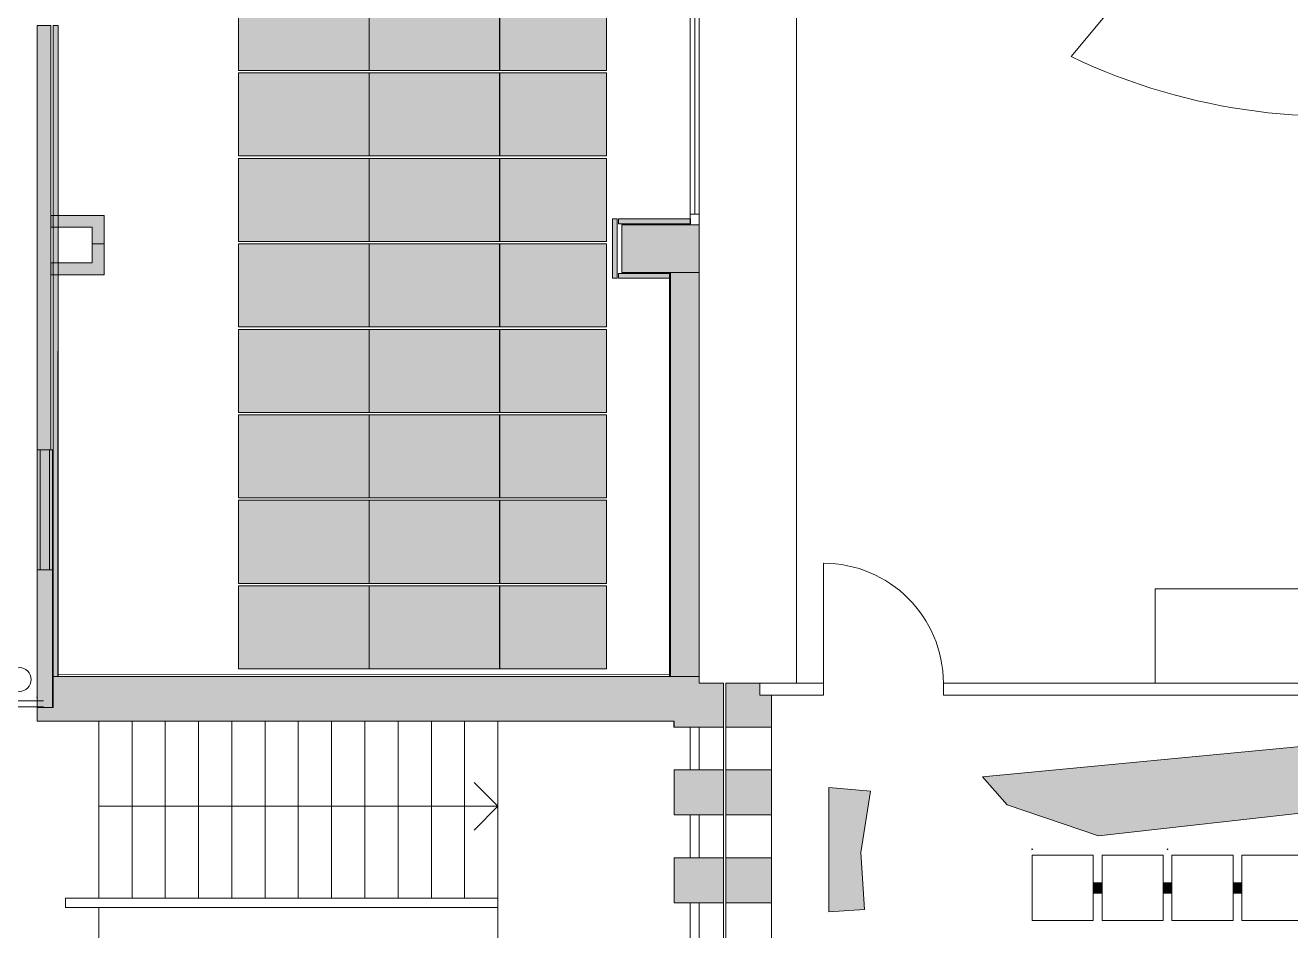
# Model space of a CAD drawing. Header units: inches. Extents: x 50200 to 250609, y 23637 to 115190.
# Drawn here: x 67220 to 77874, y 53724 to 61350 of the extents above; entities that cross this region are included whole.
import ezdxf

# ---------------------------------------------------------------- set-up
doc = ezdxf.new("R2010")
doc.units = ezdxf.units.IN
doc.header["$LTSCALE"] = 200
doc.header["$MEASUREMENT"] = 0
doc.header["$PDMODE"] = 34
doc.header["$PDSIZE"] = 5
doc.linetypes.add('Standardmuster', pattern=[0])
doc.linetypes.add('Volllinie', pattern=[0])
doc.layers.add('Grundebene', color=7, linetype='Continuous')

# ---------------------------------------------------------------- blocks, each defined once
blk = doc.blocks.new('Color_Area-271')
at = {"layer": 'Grundebene', "true_color": 0x000000, "transparency": 33554687}
blk.add_hatch(color=18, dxfattribs=at).paths.add_polyline_path([(76212, 54128), (76286, 54128), (76286, 54041), (76212, 54041)], flags=0)
at = {"layer": 'Grundebene', "color": 18, "linetype": 'Volllinie', "lineweight": 13, "true_color": 0x000000}
for p, q in [((76212, 54128), (76286, 54128)), ((76212, 54041), (76212, 54128)), ((76286, 54128), (76286, 54041)), ((76286, 54041), (76212, 54041))]:
    blk.add_line(p, q, dxfattribs=at)
blk = doc.blocks.new('Color_Area-278')
at = {"layer": 'Grundebene', "true_color": 0x000000, "transparency": 33554687}
blk.add_hatch(color=18, dxfattribs=at).paths.add_polyline_path([(76801, 54128), (76875, 54128), (76875, 54041), (76801, 54041)], flags=0)
at = {"layer": 'Grundebene', "color": 18, "linetype": 'Volllinie', "lineweight": 13, "true_color": 0x000000}
for p, q in [((76801, 54128), (76875, 54128)), ((76801, 54041), (76801, 54128)), ((76875, 54128), (76875, 54041)), ((76875, 54041), (76801, 54041))]:
    blk.add_line(p, q, dxfattribs=at)
blk = doc.blocks.new('Color_Area-27F')
at = {"layer": 'Grundebene', "true_color": 0x000000, "transparency": 33554687}
blk.add_hatch(color=18, dxfattribs=at).paths.add_polyline_path([(77390, 54128), (77464, 54128), (77464, 54041), (77390, 54041)], flags=0)
at = {"layer": 'Grundebene', "color": 18, "linetype": 'Volllinie', "lineweight": 13, "true_color": 0x000000}
for p, q in [((77390, 54128), (77464, 54128)), ((77390, 54041), (77390, 54128)), ((77464, 54128), (77464, 54041)), ((77464, 54041), (77390, 54041))]:
    blk.add_line(p, q, dxfattribs=at)
blk = doc.blocks.new('Color_Area-2AC')
at = {"layer": 'Grundebene', "true_color": 0xcbd0cc, "transparency": 33554687}
blk.add_hatch(color=254, dxfattribs=at).paths.add_polyline_path([(75279, 55019), (81461, 55614), (83103, 55614), (83103, 55479), (83332, 55479), (83340, 55332), (81245, 55089), (79320, 54866), (76255, 54524), (75488, 54785)], flags=0)
at = {"layer": 'Grundebene', "color": 18, "linetype": 'Volllinie', "lineweight": 13, "true_color": 0x000000}
for p, q in [((75279, 55019), (81461, 55614)), ((81461, 55614), (83103, 55614)), ((83103, 55614), (83103, 55479)), ((83103, 55479), (83332, 55479)), ((83332, 55479), (83340, 55332)), ((83340, 55332), (81245, 55089)), ((81245, 55089), (79320, 54866)), ((75488, 54785), (75279, 55019)), ((76255, 54524), (75488, 54785)), ((79320, 54866), (76255, 54524))]:
    blk.add_line(p, q, dxfattribs=at)
blk = doc.blocks.new('Color_Area-2BD')
at = {"layer": 'Grundebene', "true_color": 0xcbd0cc, "transparency": 33554687}
blk.add_hatch(color=254, dxfattribs=at).paths.add_polyline_path([(73985, 54930), (73985, 53884), (74286, 53904), (74254, 54383), (74337, 54899)], flags=0)
at = {"layer": 'Grundebene', "color": 18, "linetype": 'Volllinie', "lineweight": 13, "true_color": 0x000000}
for p, q in [((73985, 54930), (73985, 53884)), ((74337, 54899), (73985, 54930)), ((74254, 54383), (74337, 54899)), ((74286, 53904), (74254, 54383)), ((73985, 53884), (74286, 53904))]:
    blk.add_line(p, q, dxfattribs=at)
blk = doc.blocks.new('Color_Area-409')
at = {"layer": 'Grundebene', "true_color": 0xcbd0cc, "transparency": 33554687}
blk.add_hatch(color=254, dxfattribs=at).paths.add_polyline_path([(71214, 56629), (72114, 56629), (72114, 55929), (71214, 55929)], flags=0)
at = {"layer": 'Grundebene', "color": 18, "linetype": 'Volllinie', "lineweight": 13, "true_color": 0x000000}
for p, q in [((71214, 56629), (72114, 56629)), ((71214, 55929), (71214, 56629)), ((72114, 56629), (72114, 55929)), ((72114, 55929), (71214, 55929))]:
    blk.add_line(p, q, dxfattribs=at)
blk = doc.blocks.new('Color_Area-40E')
at = {"layer": 'Grundebene', "true_color": 0xcbd0cc, "transparency": 33554687}
blk.add_hatch(color=254, dxfattribs=at).paths.add_polyline_path([(70115, 56629), (71215, 56629), (71215, 55929), (70115, 55929)], flags=0)
at = {"layer": 'Grundebene', "color": 18, "linetype": 'Volllinie', "lineweight": 13, "true_color": 0x000000}
for p, q in [((70115, 56629), (71215, 56629)), ((70115, 55929), (70115, 56629)), ((71215, 56629), (71215, 55929)), ((71215, 55929), (70115, 55929))]:
    blk.add_line(p, q, dxfattribs=at)
blk = doc.blocks.new('Color_Area-413')
at = {"layer": 'Grundebene', "true_color": 0xcbd0cc, "transparency": 33554687}
blk.add_hatch(color=254, dxfattribs=at).paths.add_polyline_path([(69015, 55929), (70115, 55929), (70115, 56629), (69015, 56629)], flags=0)
at = {"layer": 'Grundebene', "color": 18, "linetype": 'Volllinie', "lineweight": 13, "true_color": 0x000000}
for p, q in [((70115, 56629), (69015, 56629)), ((69015, 56629), (69015, 55929)), ((70115, 55929), (70115, 56629)), ((69015, 55929), (70115, 55929))]:
    blk.add_line(p, q, dxfattribs=at)
blk = doc.blocks.new('Color_Area-418')
at = {"layer": 'Grundebene', "true_color": 0xcbd0cc, "transparency": 33554687}
blk.add_hatch(color=254, dxfattribs=at).paths.add_polyline_path([(71214, 57349), (72114, 57349), (72114, 56649), (71214, 56649)], flags=0)
at = {"layer": 'Grundebene', "color": 18, "linetype": 'Volllinie', "lineweight": 13, "true_color": 0x000000}
for p, q in [((71214, 57349), (72114, 57349)), ((71214, 56649), (71214, 57349)), ((72114, 57349), (72114, 56649)), ((72114, 56649), (71214, 56649))]:
    blk.add_line(p, q, dxfattribs=at)
blk = doc.blocks.new('Color_Area-41D')
at = {"layer": 'Grundebene', "true_color": 0xcbd0cc, "transparency": 33554687}
blk.add_hatch(color=254, dxfattribs=at).paths.add_polyline_path([(70115, 57349), (71215, 57349), (71215, 56649), (70115, 56649)], flags=0)
at = {"layer": 'Grundebene', "color": 18, "linetype": 'Volllinie', "lineweight": 13, "true_color": 0x000000}
for p, q in [((70115, 57349), (71215, 57349)), ((70115, 56649), (70115, 57349)), ((71215, 57349), (71215, 56649)), ((71215, 56649), (70115, 56649))]:
    blk.add_line(p, q, dxfattribs=at)
blk = doc.blocks.new('Color_Area-422')
at = {"layer": 'Grundebene', "true_color": 0xcbd0cc, "transparency": 33554687}
blk.add_hatch(color=254, dxfattribs=at).paths.add_polyline_path([(69015, 56649), (70115, 56649), (70115, 57349), (69015, 57349)], flags=0)
at = {"layer": 'Grundebene', "color": 18, "linetype": 'Volllinie', "lineweight": 13, "true_color": 0x000000}
for p, q in [((70115, 57349), (69015, 57349)), ((69015, 57349), (69015, 56649)), ((70115, 56649), (70115, 57349)), ((69015, 56649), (70115, 56649))]:
    blk.add_line(p, q, dxfattribs=at)
blk = doc.blocks.new('Color_Area-427')
at = {"layer": 'Grundebene', "true_color": 0xcbd0cc, "transparency": 33554687}
blk.add_hatch(color=254, dxfattribs=at).paths.add_polyline_path([(71214, 58069), (72114, 58069), (72114, 57369), (71214, 57369)], flags=0)
at = {"layer": 'Grundebene', "color": 18, "linetype": 'Volllinie', "lineweight": 13, "true_color": 0x000000}
for p, q in [((71214, 58069), (72114, 58069)), ((71214, 57369), (71214, 58069)), ((72114, 58069), (72114, 57369)), ((72114, 57369), (71214, 57369))]:
    blk.add_line(p, q, dxfattribs=at)
blk = doc.blocks.new('Color_Area-42C')
at = {"layer": 'Grundebene', "true_color": 0xcbd0cc, "transparency": 33554687}
blk.add_hatch(color=254, dxfattribs=at).paths.add_polyline_path([(70115, 58069), (71215, 58069), (71215, 57369), (70115, 57369)], flags=0)
at = {"layer": 'Grundebene', "color": 18, "linetype": 'Volllinie', "lineweight": 13, "true_color": 0x000000}
for p, q in [((70115, 58069), (71215, 58069)), ((70115, 57369), (70115, 58069)), ((71215, 58069), (71215, 57369)), ((71215, 57369), (70115, 57369))]:
    blk.add_line(p, q, dxfattribs=at)
blk = doc.blocks.new('Color_Area-431')
at = {"layer": 'Grundebene', "true_color": 0xcbd0cc, "transparency": 33554687}
blk.add_hatch(color=254, dxfattribs=at).paths.add_polyline_path([(69015, 57369), (70115, 57369), (70115, 58069), (69015, 58069)], flags=0)
at = {"layer": 'Grundebene', "color": 18, "linetype": 'Volllinie', "lineweight": 13, "true_color": 0x000000}
for p, q in [((70115, 58069), (69015, 58069)), ((69015, 58069), (69015, 57369)), ((70115, 57369), (70115, 58069)), ((69015, 57369), (70115, 57369))]:
    blk.add_line(p, q, dxfattribs=at)
blk = doc.blocks.new('Color_Area-436')
at = {"layer": 'Grundebene', "true_color": 0xcbd0cc, "transparency": 33554687}
blk.add_hatch(color=254, dxfattribs=at).paths.add_polyline_path([(71214, 58789), (72114, 58789), (72114, 58089), (71214, 58089)], flags=0)
at = {"layer": 'Grundebene', "color": 18, "linetype": 'Volllinie', "lineweight": 13, "true_color": 0x000000}
for p, q in [((71214, 58789), (72114, 58789)), ((71214, 58089), (71214, 58789)), ((72114, 58789), (72114, 58089)), ((72114, 58089), (71214, 58089))]:
    blk.add_line(p, q, dxfattribs=at)
blk = doc.blocks.new('Color_Area-43B')
at = {"layer": 'Grundebene', "true_color": 0xcbd0cc, "transparency": 33554687}
blk.add_hatch(color=254, dxfattribs=at).paths.add_polyline_path([(70115, 58789), (71215, 58789), (71215, 58089), (70115, 58089)], flags=0)
at = {"layer": 'Grundebene', "color": 18, "linetype": 'Volllinie', "lineweight": 13, "true_color": 0x000000}
for p, q in [((70115, 58789), (71215, 58789)), ((70115, 58089), (70115, 58789)), ((71215, 58789), (71215, 58089)), ((71215, 58089), (70115, 58089))]:
    blk.add_line(p, q, dxfattribs=at)
blk = doc.blocks.new('Color_Area-440')
at = {"layer": 'Grundebene', "true_color": 0xcbd0cc, "transparency": 33554687}
blk.add_hatch(color=254, dxfattribs=at).paths.add_polyline_path([(69015, 58089), (70115, 58089), (70115, 58789), (69015, 58789)], flags=0)
at = {"layer": 'Grundebene', "color": 18, "linetype": 'Volllinie', "lineweight": 13, "true_color": 0x000000}
for p, q in [((70115, 58789), (69015, 58789)), ((69015, 58789), (69015, 58089)), ((70115, 58089), (70115, 58789)), ((69015, 58089), (70115, 58089))]:
    blk.add_line(p, q, dxfattribs=at)
blk = doc.blocks.new('Color_Area-445')
at = {"layer": 'Grundebene', "true_color": 0xcbd0cc, "transparency": 33554687}
blk.add_hatch(color=254, dxfattribs=at).paths.add_polyline_path([(71214, 59509), (72114, 59509), (72114, 58809), (71214, 58809)], flags=0)
at = {"layer": 'Grundebene', "color": 18, "linetype": 'Volllinie', "lineweight": 13, "true_color": 0x000000}
for p, q in [((71214, 59509), (72114, 59509)), ((71214, 58809), (71214, 59509)), ((72114, 59509), (72114, 58809)), ((72114, 58809), (71214, 58809))]:
    blk.add_line(p, q, dxfattribs=at)
blk = doc.blocks.new('Color_Area-44A')
at = {"layer": 'Grundebene', "true_color": 0xcbd0cc, "transparency": 33554687}
blk.add_hatch(color=254, dxfattribs=at).paths.add_polyline_path([(70115, 59509), (71215, 59509), (71215, 58809), (70115, 58809)], flags=0)
at = {"layer": 'Grundebene', "color": 18, "linetype": 'Volllinie', "lineweight": 13, "true_color": 0x000000}
for p, q in [((70115, 59509), (71215, 59509)), ((70115, 58809), (70115, 59509)), ((71215, 59509), (71215, 58809)), ((71215, 58809), (70115, 58809))]:
    blk.add_line(p, q, dxfattribs=at)
blk = doc.blocks.new('Color_Area-44F')
at = {"layer": 'Grundebene', "true_color": 0xcbd0cc, "transparency": 33554687}
blk.add_hatch(color=254, dxfattribs=at).paths.add_polyline_path([(69015, 58809), (70115, 58809), (70115, 59509), (69015, 59509)], flags=0)
at = {"layer": 'Grundebene', "color": 18, "linetype": 'Volllinie', "lineweight": 13, "true_color": 0x000000}
for p, q in [((70115, 59509), (69015, 59509)), ((69015, 59509), (69015, 58809)), ((70115, 58809), (70115, 59509)), ((69015, 58809), (70115, 58809))]:
    blk.add_line(p, q, dxfattribs=at)
blk = doc.blocks.new('Color_Area-454')
at = {"layer": 'Grundebene', "true_color": 0xcbd0cc, "transparency": 33554687}
blk.add_hatch(color=254, dxfattribs=at).paths.add_polyline_path([(71214, 60229), (72114, 60229), (72114, 59529), (71214, 59529)], flags=0)
at = {"layer": 'Grundebene', "color": 18, "linetype": 'Volllinie', "lineweight": 13, "true_color": 0x000000}
for p, q in [((71214, 60229), (72114, 60229)), ((71214, 59529), (71214, 60229)), ((72114, 60229), (72114, 59529)), ((72114, 59529), (71214, 59529))]:
    blk.add_line(p, q, dxfattribs=at)
blk = doc.blocks.new('Color_Area-459')
at = {"layer": 'Grundebene', "true_color": 0xcbd0cc, "transparency": 33554687}
blk.add_hatch(color=254, dxfattribs=at).paths.add_polyline_path([(70115, 60229), (71215, 60229), (71215, 59529), (70115, 59529)], flags=0)
at = {"layer": 'Grundebene', "color": 18, "linetype": 'Volllinie', "lineweight": 13, "true_color": 0x000000}
for p, q in [((70115, 60229), (71215, 60229)), ((70115, 59529), (70115, 60229)), ((71215, 60229), (71215, 59529)), ((71215, 59529), (70115, 59529))]:
    blk.add_line(p, q, dxfattribs=at)
blk = doc.blocks.new('Color_Area-45E')
at = {"layer": 'Grundebene', "true_color": 0xcbd0cc, "transparency": 33554687}
blk.add_hatch(color=254, dxfattribs=at).paths.add_polyline_path([(69015, 59529), (70115, 59529), (70115, 60229), (69015, 60229)], flags=0)
at = {"layer": 'Grundebene', "color": 18, "linetype": 'Volllinie', "lineweight": 13, "true_color": 0x000000}
for p, q in [((70115, 60229), (69015, 60229)), ((69015, 60229), (69015, 59529)), ((70115, 59529), (70115, 60229)), ((69015, 59529), (70115, 59529))]:
    blk.add_line(p, q, dxfattribs=at)
blk = doc.blocks.new('Color_Area-463')
at = {"layer": 'Grundebene', "true_color": 0xcbd0cc, "transparency": 33554687}
blk.add_hatch(color=254, dxfattribs=at).paths.add_polyline_path([(71214, 60949), (72114, 60949), (72114, 60249), (71214, 60249)], flags=0)
at = {"layer": 'Grundebene', "color": 18, "linetype": 'Volllinie', "lineweight": 13, "true_color": 0x000000}
for p, q in [((71214, 60949), (72114, 60949)), ((71214, 60249), (71214, 60949)), ((72114, 60949), (72114, 60249)), ((72114, 60249), (71214, 60249))]:
    blk.add_line(p, q, dxfattribs=at)
blk = doc.blocks.new('Color_Area-468')
at = {"layer": 'Grundebene', "true_color": 0xcbd0cc, "transparency": 33554687}
blk.add_hatch(color=254, dxfattribs=at).paths.add_polyline_path([(70115, 60949), (71215, 60949), (71215, 60249), (70115, 60249)], flags=0)
at = {"layer": 'Grundebene', "color": 18, "linetype": 'Volllinie', "lineweight": 13, "true_color": 0x000000}
for p, q in [((70115, 60949), (71215, 60949)), ((70115, 60249), (70115, 60949)), ((71215, 60949), (71215, 60249)), ((71215, 60249), (70115, 60249))]:
    blk.add_line(p, q, dxfattribs=at)
blk = doc.blocks.new('Color_Area-46D')
at = {"layer": 'Grundebene', "true_color": 0xcbd0cc, "transparency": 33554687}
blk.add_hatch(color=254, dxfattribs=at).paths.add_polyline_path([(69015, 60249), (70115, 60249), (70115, 60949), (69015, 60949)], flags=0)
at = {"layer": 'Grundebene', "color": 18, "linetype": 'Volllinie', "lineweight": 13, "true_color": 0x000000}
for p, q in [((70115, 60949), (69015, 60949)), ((69015, 60949), (69015, 60249)), ((70115, 60249), (70115, 60949)), ((69015, 60249), (70115, 60249))]:
    blk.add_line(p, q, dxfattribs=at)
blk = doc.blocks.new('Color_Area-472')
at = {"layer": 'Grundebene', "true_color": 0xcbd0cc, "transparency": 33554687}
blk.add_hatch(color=254, dxfattribs=at).paths.add_polyline_path([(71214, 61669), (72114, 61669), (72114, 60969), (71214, 60969)], flags=0)
at = {"layer": 'Grundebene', "color": 18, "linetype": 'Volllinie', "lineweight": 13, "true_color": 0x000000}
for p, q in [((71214, 61669), (72114, 61669)), ((71214, 60969), (71214, 61669)), ((72114, 61669), (72114, 60969)), ((72114, 60969), (71214, 60969))]:
    blk.add_line(p, q, dxfattribs=at)
blk = doc.blocks.new('Color_Area-477')
at = {"layer": 'Grundebene', "true_color": 0xcbd0cc, "transparency": 33554687}
blk.add_hatch(color=254, dxfattribs=at).paths.add_polyline_path([(70115, 61669), (71215, 61669), (71215, 60969), (70115, 60969)], flags=0)
at = {"layer": 'Grundebene', "color": 18, "linetype": 'Volllinie', "lineweight": 13, "true_color": 0x000000}
for p, q in [((70115, 61669), (71215, 61669)), ((70115, 60969), (70115, 61669)), ((71215, 61669), (71215, 60969)), ((71215, 60969), (70115, 60969))]:
    blk.add_line(p, q, dxfattribs=at)
blk = doc.blocks.new('Color_Area-47C')
at = {"layer": 'Grundebene', "true_color": 0xcbd0cc, "transparency": 33554687}
blk.add_hatch(color=254, dxfattribs=at).paths.add_polyline_path([(69015, 60969), (70115, 60969), (70115, 61669), (69015, 61669)], flags=0)
at = {"layer": 'Grundebene', "color": 18, "linetype": 'Volllinie', "lineweight": 13, "true_color": 0x000000}
for p, q in [((70115, 61669), (69015, 61669)), ((69015, 61669), (69015, 60969)), ((70115, 60969), (70115, 61669)), ((69015, 60969), (70115, 60969))]:
    blk.add_line(p, q, dxfattribs=at)
blk = doc.blocks.new('Color_Area-4DB')
at = {"layer": 'Grundebene', "true_color": 0x000000, "transparency": 33554687}
blk.add_hatch(color=18, dxfattribs=at).paths.add_polyline_path([(72654, 59269), (72894, 59269), (72894, 55864), (72654, 55864)], flags=0)
at = {"layer": 'Grundebene', "color": 18, "linetype": 'Volllinie', "lineweight": 13, "true_color": 0x000000}
for p, q in [((72654, 59269), (72894, 59269)), ((72654, 55864), (72654, 59269)), ((72894, 59269), (72894, 55864)), ((72894, 55864), (72654, 55864))]:
    blk.add_line(p, q, dxfattribs=at)
blk = doc.blocks.new('Color_Area-5BC')
at = {"layer": 'Grundebene', "true_color": 0x000000, "transparency": 33554687}
blk.add_hatch(color=18, dxfattribs=at).paths.add_polyline_path([(73404, 55709), (73404, 55809), (73119, 55809), (73119, 55439), (73504, 55439), (73504, 55709)], flags=0)
at = {"layer": 'Grundebene', "color": 18, "linetype": 'Volllinie', "lineweight": 13, "true_color": 0x000000}
for p, q in [((73404, 55809), (73119, 55809)), ((73119, 55809), (73119, 55439)), ((73404, 55709), (73404, 55809)), ((73504, 55709), (73404, 55709)), ((73504, 55439), (73504, 55709)), ((73119, 55439), (73504, 55439))]:
    blk.add_line(p, q, dxfattribs=at)
blk = doc.blocks.new('Color_Area-5C9')
at = {"layer": 'Grundebene', "true_color": 0x000000, "transparency": 33554687}
blk.add_hatch(color=18, dxfattribs=at).paths.add_polyline_path([(73119, 55079), (73119, 54699), (73504, 54699), (73504, 55079)], flags=0)
at = {"layer": 'Grundebene', "color": 18, "linetype": 'Volllinie', "lineweight": 13, "true_color": 0x000000}
for p, q in [((73119, 55079), (73119, 54699)), ((73504, 55079), (73119, 55079)), ((73504, 54699), (73504, 55079)), ((73119, 54699), (73504, 54699))]:
    blk.add_line(p, q, dxfattribs=at)
blk = doc.blocks.new('Color_Area-5D2')
at = {"layer": 'Grundebene', "true_color": 0x000000, "transparency": 33554687}
blk.add_hatch(color=18, dxfattribs=at).paths.add_polyline_path([(73119, 54339), (73119, 53959), (73504, 53959), (73504, 54339)], flags=0)
at = {"layer": 'Grundebene', "color": 18, "linetype": 'Volllinie', "lineweight": 13, "true_color": 0x000000}
for p, q in [((73119, 54339), (73119, 53959)), ((73504, 54339), (73119, 54339)), ((73504, 53959), (73504, 54339)), ((73119, 53959), (73504, 53959))]:
    blk.add_line(p, q, dxfattribs=at)
blk = doc.blocks.new('Color_Area-6EE')
at = {"layer": 'Grundebene', "true_color": 0x000000, "transparency": 33554687}
blk.add_hatch(color=18, dxfattribs=at).paths.add_polyline_path([(72894, 59669), (72894, 59269), (72244, 59269), (72244, 59669)], flags=0)
at = {"layer": 'Grundebene', "color": 18, "linetype": 'Volllinie', "lineweight": 13, "true_color": 0x000000}
blk.add_lwpolyline([(72894, 59669), (72894, 59269), (72244, 59269), (72244, 59669), (72894, 59669)], dxfattribs=at)
blk = doc.blocks.new('Color_Area-6F0')
at = {"layer": 'Grundebene', "true_color": 0x000000, "transparency": 33554687}
blk.add_hatch(color=18, dxfattribs=at).paths.add_polyline_path([(72680, 55439), (73099, 55439), (73099, 55809), (72893, 55809), (72893, 55864), (67456, 55864), (67456, 55604), (67319, 55604), (67320, 55489), (72680, 55489)], flags=0)
at = {"layer": 'Grundebene', "color": 18, "linetype": 'Volllinie', "lineweight": 13, "true_color": 0x000000}
for p, q in [((72893, 55864), (67456, 55864)), ((67456, 55864), (67456, 55604)), ((72893, 55809), (72893, 55864)), ((73099, 55809), (72893, 55809)), ((73099, 55439), (73099, 55809)), ((67456, 55604), (67319, 55604)), ((67319, 55604), (67320, 55489)), ((67320, 55489), (72680, 55489)), ((72680, 55489), (72680, 55439)), ((72680, 55439), (73099, 55439))]:
    blk.add_line(p, q, dxfattribs=at)
blk = doc.blocks.new('Color_Area-745')
at = {"layer": 'Grundebene', "true_color": 0x000000, "transparency": 33554687}
blk.add_hatch(color=18, dxfattribs=at).paths.add_polyline_path([(73099, 55079), (72684, 55079), (72684, 54699), (73099, 54699)], flags=0)
at = {"layer": 'Grundebene', "color": 18, "linetype": 'Volllinie', "lineweight": 13, "true_color": 0x000000}
for p, q in [((73099, 55079), (72684, 55079)), ((72684, 55079), (72684, 54699)), ((73099, 54699), (73099, 55079)), ((72684, 54699), (73099, 54699))]:
    blk.add_line(p, q, dxfattribs=at)
blk = doc.blocks.new('Color_Area-74E')
at = {"layer": 'Grundebene', "true_color": 0x000000, "transparency": 33554687}
blk.add_hatch(color=18, dxfattribs=at).paths.add_polyline_path([(73099, 54339), (72684, 54339), (72684, 53959), (73099, 53959)], flags=0)
at = {"layer": 'Grundebene', "color": 18, "linetype": 'Volllinie', "lineweight": 13, "true_color": 0x000000}
for p, q in [((73099, 54339), (72684, 54339)), ((72684, 54339), (72684, 53959)), ((73099, 53959), (73099, 54339)), ((72684, 53959), (73099, 53959))]:
    blk.add_line(p, q, dxfattribs=at)
blk = doc.blocks.new('Color_Area-B4F')
at = {"layer": 'Grundebene', "true_color": 0x000000, "transparency": 33554687}
blk.add_hatch(color=18, dxfattribs=at).paths.add_polyline_path([(72244, 59269), (72894, 59269), (72894, 59669), (72244, 59669)], flags=0)
at = {"layer": 'Grundebene', "color": 18, "linetype": 'Volllinie', "lineweight": 13, "true_color": 0x000000}
for p, q in [((72894, 59669), (72244, 59669)), ((72244, 59669), (72244, 59269)), ((72894, 59269), (72894, 59669)), ((72244, 59269), (72894, 59269))]:
    blk.add_line(p, q, dxfattribs=at)
blk = doc.blocks.new('Color_Area-E24')
at = {"layer": 'Grundebene', "true_color": 0x000000, "transparency": 33554687}
blk.add_hatch(color=18, dxfattribs=at).paths.add_polyline_path([(67434, 57774), (67434, 61349), (67319, 61349), (67319, 57774)], flags=0)
at = {"layer": 'Grundebene', "color": 18, "linetype": 'Volllinie', "lineweight": 13, "true_color": 0x000000}
for p, q in [((67434, 61349), (67319, 61349)), ((67319, 61349), (67319, 57774)), ((67434, 57774), (67434, 61349)), ((67319, 57774), (67434, 57774))]:
    blk.add_line(p, q, dxfattribs=at)
blk = doc.blocks.new('Color_Area-E51')
at = {"layer": 'Grundebene', "true_color": 0x000000, "transparency": 33554687}
blk.add_hatch(color=18, dxfattribs=at).paths.add_polyline_path([(67449, 56764), (67319, 56764), (67319, 55604), (67449, 55604), (67449, 55741)], flags=0)
at = {"layer": 'Grundebene', "color": 18, "linetype": 'Volllinie', "lineweight": 13, "true_color": 0x000000}
for p, q in [((67449, 56764), (67319, 56764)), ((67319, 56764), (67319, 55604)), ((67449, 55741), (67449, 56764)), ((67449, 55604), (67449, 55741)), ((67319, 55604), (67449, 55604))]:
    blk.add_line(p, q, dxfattribs=at)
blk = doc.blocks.new('Color_Area-EAB')
at = {"layer": 'Grundebene', "true_color": 0x000000, "transparency": 33554687}
blk.add_hatch(color=18, dxfattribs=at).paths.add_polyline_path([(67784, 59510), (67784, 59349), (67434, 59349), (67434, 59249), (67884, 59249), (67884, 59510)], flags=0)
at = {"layer": 'Grundebene', "color": 18, "linetype": 'Volllinie', "lineweight": 13, "true_color": 0x000000}
for p, q in [((67784, 59510), (67784, 59349)), ((67884, 59510), (67784, 59510)), ((67884, 59249), (67884, 59510)), ((67784, 59349), (67434, 59349)), ((67434, 59349), (67434, 59249)), ((67434, 59249), (67884, 59249))]:
    blk.add_line(p, q, dxfattribs=at)
blk = doc.blocks.new('Color_Area-EB2')
at = {"layer": 'Grundebene', "true_color": 0x000000, "transparency": 33554687}
blk.add_hatch(color=18, dxfattribs=at).paths.add_polyline_path([(67784, 59510), (67784, 59649), (67434, 59649), (67434, 59749), (67884, 59749), (67884, 59510)], flags=0)
at = {"layer": 'Grundebene', "color": 18, "linetype": 'Volllinie', "lineweight": 13, "true_color": 0x000000}
for p, q in [((67434, 59649), (67434, 59749)), ((67434, 59749), (67884, 59749)), ((67884, 59749), (67884, 59510)), ((67784, 59649), (67434, 59649)), ((67784, 59510), (67784, 59649)), ((67884, 59510), (67784, 59510))]:
    blk.add_line(p, q, dxfattribs=at)
blk = doc.blocks.new('Color_Area-EC0')
at = {"layer": 'Grundebene', "true_color": 0x000000, "transparency": 33554687}
blk.add_hatch(color=18, dxfattribs=at).paths.add_polyline_path([(67496, 61349), (67496, 55864), (67456, 55864), (67456, 61349)], flags=0)
at = {"layer": 'Grundebene', "color": 18, "linetype": 'Volllinie', "lineweight": 13, "true_color": 0x000000}
blk.add_lwpolyline([(67496, 61349), (67496, 55864), (67456, 55864), (67456, 61349), (67496, 61349)], dxfattribs=at)
blk = doc.blocks.new('Color_Area-F64')
at = {"layer": 'Grundebene', "true_color": 0x000000, "transparency": 33554687}
blk.add_hatch(color=18, dxfattribs=at).paths.add_polyline_path([(67344, 56764), (67424, 56764), (67424, 57774), (67344, 57774)], flags=0)
at = {"layer": 'Grundebene', "color": 18, "linetype": 'Volllinie', "lineweight": 13, "true_color": 0x000000}
for p, q in [((67424, 57774), (67344, 57774)), ((67344, 57774), (67344, 56764)), ((67424, 56764), (67424, 57774)), ((67344, 56764), (67424, 56764))]:
    blk.add_line(p, q, dxfattribs=at)
blk = doc.blocks.new('Color_Area-F6A')
at = {"layer": 'Grundebene', "true_color": 0x000000, "transparency": 33554687}
blk.add_hatch(color=18, dxfattribs=at).paths.add_polyline_path([(67449, 57774), (67424, 57774), (67424, 56764), (67449, 56764)], flags=0)
at = {"layer": 'Grundebene', "color": 18, "linetype": 'Volllinie', "lineweight": 13, "true_color": 0x000000}
for p, q in [((67449, 57774), (67424, 57774)), ((67424, 57774), (67424, 56764)), ((67449, 56764), (67449, 57774)), ((67424, 56764), (67449, 56764))]:
    blk.add_line(p, q, dxfattribs=at)
blk = doc.blocks.new('Color_Area-F70')
at = {"layer": 'Grundebene', "true_color": 0x000000, "transparency": 33554687}
blk.add_hatch(color=18, dxfattribs=at).paths.add_polyline_path([(67344, 57774), (67319, 57774), (67319, 56764), (67344, 56764)], flags=0)
at = {"layer": 'Grundebene', "color": 18, "linetype": 'Volllinie', "lineweight": 13, "true_color": 0x000000}
for p, q in [((67344, 57774), (67319, 57774)), ((67319, 57774), (67319, 56764)), ((67344, 56764), (67344, 57774)), ((67319, 56764), (67344, 56764))]:
    blk.add_line(p, q, dxfattribs=at)
blk = doc.blocks.new('Color_Area-F90')
at = {"layer": 'Grundebene', "true_color": 0x000000, "transparency": 33554687}
blk.add_hatch(color=18, dxfattribs=at).paths.add_polyline_path([(72215, 59259), (72654, 59259), (72654, 59219), (72215, 59219)], flags=0)
at = {"layer": 'Grundebene', "color": 18, "linetype": 'Volllinie', "lineweight": 13, "true_color": 0x000000}
blk.add_lwpolyline([(72215, 59259), (72654, 59259), (72654, 59219), (72215, 59219), (72215, 59259)], dxfattribs=at)
blk = doc.blocks.new('Color_Area-F94')
at = {"layer": 'Grundebene', "true_color": 0x000000, "transparency": 33554687}
blk.add_hatch(color=18, dxfattribs=at).paths.add_polyline_path([(72215, 59679), (72820, 59679), (72820, 59719), (72215, 59719)], flags=0)
at = {"layer": 'Grundebene', "color": 18, "linetype": 'Volllinie', "lineweight": 13, "true_color": 0x000000}
blk.add_lwpolyline([(72215, 59679), (72820, 59679), (72820, 59719), (72215, 59719), (72215, 59679)], dxfattribs=at)
blk = doc.blocks.new('Color_Area-FA6')
at = {"layer": 'Grundebene', "true_color": 0x000000, "transparency": 33554687}
blk.add_hatch(color=18, dxfattribs=at).paths.add_polyline_path([(72164, 59219), (72164, 59719), (72204, 59719), (72204, 59219)], flags=0)
at = {"layer": 'Grundebene', "color": 18, "linetype": 'Volllinie', "lineweight": 13, "true_color": 0x000000}
blk.add_lwpolyline([(72164, 59219), (72164, 59719), (72204, 59719), (72204, 59219), (72164, 59219)], dxfattribs=at)

msp = doc.modelspace()

# ---------------------------------------------------------------- linework, layer by layer
at = {"layer": 'Grundebene', "color": 18, "linetype": 'Volllinie', "lineweight": 13, "true_color": 0x000000}
for p, q in [((73714, 64425), (73714, 55809)), ((72819, 59669), (72819, 63149)), ((72894, 59669), (72894, 63149)), ((76025, 61086), (76745, 61952)), ((72857, 59759), (72857, 61899)), ((67434, 61349), (67319, 61349)), ((67319, 61349), (67319, 57774)), ((67434, 57774), (67434, 61349)), ((67456, 55864), (67456, 61349)), ((67457, 61349), (67497, 61349)), ((67494, 55864), (67497, 61349)), ((67486, 59749), (67884, 59749)), ((67884, 59749), (67884, 59510)), ((72164, 59719), (72164, 59219)), ((72204, 59719), (72204, 59219)), ((72820, 59719), (72215, 59719)), ((72820, 59679), (72215, 59679)), ((72894, 59669), (72244, 59669)), ((72244, 59669), (72244, 59269)), ((72819, 59759), (72894, 59759)), ((72894, 59269), (72894, 59669)), ((67784, 59649), (67486, 59649)), ((67784, 59349), (67784, 59649)), ((67884, 59510), (67884, 59249)), ((67486, 59349), (67784, 59349)), ((67884, 59249), (67486, 59249)), ((72654, 59259), (72215, 59259)), ((72244, 59269), (72894, 59269)), ((72644, 55864), (72644, 59269)), ((72654, 59269), (72894, 59269)), ((72654, 55864), (72654, 59269)), ((72894, 59269), (72894, 55864)), ((72654, 59219), (72215, 59219)), ((67319, 57774), (67434, 57774)), ((73940, 55809), (73940, 56819)), ((67449, 56764), (67319, 56764)), ((67319, 56764), (67319, 55604)), ((67449, 55604), (67449, 56764)), ((76733, 55809), (76733, 56604)), ((76733, 56604), (82769, 56604)), ((72893, 55864), (67456, 55864)), ((67456, 55864), (67456, 55604)), ((67496, 55883), (72654, 55884)), ((67509, 55864), (72894, 55864)), ((72894, 55864), (72654, 55864)), ((72893, 55809), (72893, 55864)), ((73099, 55809), (72893, 55809)), ((72894, 55809), (73099, 55809)), ((73099, 55439), (73099, 55809)), ((73099, 55809), (73099, 55439)), ((73404, 55809), (73119, 55809)), ((73119, 55809), (73119, 55439)), ((73404, 55809), (73119, 55809)), ((73119, 55809), (73119, 55439)), ((73404, 55709), (73404, 55809)), ((73404, 55709), (73404, 55809)), ((73940, 55809), (73404, 55809)), ((73940, 55709), (73940, 55809)), ((83244, 55810), (74950, 55809)), ((74950, 55709), (74950, 55809)), ((66739, 55659), (67374, 55659)), ((73504, 55709), (73404, 55709)), ((73504, 55709), (73404, 55709)), ((73504, 55439), (73504, 55709)), ((73504, 55439), (73504, 55709)), ((73940, 55709), (73504, 55709)), ((83244, 55710), (74950, 55709)), ((66739, 55609), (67374, 55609)), ((67456, 55604), (67319, 55604)), ((67319, 55604), (67319, 55489)), ((67319, 55489), (67319, 55604)), ((67319, 55604), (67449, 55604)), ((67319, 55489), (72680, 55489)), ((72684, 55489), (67319, 55489)), ((67839, 53999), (67839, 55489)), ((68119, 53999), (68119, 55489)), ((68119, 53999), (68119, 55474)), ((68399, 53999), (68399, 55489)), ((68399, 53999), (68399, 55474)), ((68679, 53999), (68679, 55489)), ((68679, 53999), (68679, 55474)), ((68959, 53999), (68959, 55489)), ((68959, 53999), (68959, 55474)), ((69239, 53999), (69239, 55489)), ((69239, 53999), (69239, 55474)), ((69519, 53999), (69519, 55489)), ((69519, 53999), (69519, 55489)), ((69799, 53999), (69799, 55489)), ((69799, 53999), (69799, 55489)), ((70079, 53999), (70079, 55489)), ((70079, 53999), (70079, 55489)), ((70359, 53999), (70359, 55489)), ((70359, 53999), (70359, 55489)), ((70639, 53999), (70639, 55489)), ((70639, 53999), (70639, 55489)), ((70919, 53999), (70919, 55489)), ((70919, 53999), (70919, 55489)), ((71199, 53999), (71199, 55489)), ((72680, 55489), (72680, 55439)), ((72680, 55439), (73099, 55439)), ((72684, 55439), (72684, 55486)), ((73099, 55439), (72684, 55439)), ((72819, 55439), (72819, 55079)), ((72894, 55439), (72894, 55079)), ((73099, 55439), (73099, 55079)), ((73119, 55439), (73119, 55079)), ((73119, 55439), (73504, 55439)), ((73119, 55439), (73504, 55439)), ((73504, 55439), (73504, 55079)), ((73099, 55079), (72684, 55079)), ((72684, 55079), (72684, 54699)), ((72684, 54699), (72684, 55079)), ((73099, 55079), (72684, 55079)), ((72684, 55079), (73099, 55079)), ((72684, 54699), (72684, 55079)), ((73099, 54699), (73099, 55079)), ((73099, 55079), (73099, 54699)), ((73099, 55079), (73099, 54699)), ((73119, 55079), (73119, 54699)), ((73504, 55079), (73119, 55079)), ((73119, 55079), (73504, 55079)), ((73119, 54699), (73119, 55079)), ((73504, 54699), (73504, 55079)), ((73504, 55079), (73504, 54699)), ((71199, 54772), (70999, 54972)), ((67839, 54772), (71199, 54772)), ((71199, 54772), (70999, 54572)), ((72684, 54699), (73099, 54699)), ((73099, 54699), (72684, 54699)), ((73099, 54699), (72684, 54699)), ((72819, 54699), (72819, 54339)), ((72894, 54699), (72894, 54339)), ((73099, 54699), (73099, 54339)), ((73119, 54699), (73119, 54339)), ((73119, 54699), (73504, 54699)), ((73504, 54699), (73119, 54699)), ((73504, 54699), (73504, 54339)), ((73099, 54339), (72684, 54339)), ((72684, 54339), (72684, 53959)), ((72684, 53959), (72684, 54339)), ((73099, 54339), (72684, 54339)), ((72684, 54339), (73099, 54339)), ((72684, 53959), (72684, 54339)), ((73099, 53959), (73099, 54339)), ((73099, 54339), (73099, 53959)), ((73099, 54339), (73099, 53959)), ((73119, 54339), (73119, 53959)), ((73504, 54339), (73119, 54339)), ((73119, 54339), (73504, 54339)), ((73119, 53959), (73119, 54339)), ((73504, 53959), (73504, 54339)), ((73504, 54339), (73504, 53959)), ((67559, 53999), (71199, 53999)), ((67559, 53999), (67559, 53919)), ((67559, 53919), (71199, 53919)), ((67839, 53639), (67839, 53919)), ((71199, 53559), (71199, 53999)), ((71199, 53919), (71199, 53905)), ((72684, 53959), (73099, 53959)), ((73099, 53959), (72684, 53959)), ((73099, 53959), (72684, 53959)), ((72819, 53959), (72819, 53599)), ((72894, 53959), (72894, 53599)), ((73099, 53959), (73099, 53599)), ((73119, 53959), (73119, 53599)), ((73119, 53959), (73504, 53959)), ((73504, 53959), (73119, 53959)), ((73504, 53959), (73504, 53599))]:
    msp.add_line(p, q, dxfattribs=at)
for points in [[(67344, 57774), (67319, 57774), (67319, 56764), (67344, 56764), (67344, 57774)], [(67344, 56764), (67424, 56764), (67424, 57774), (67344, 57774), (67344, 56764)], [(67449, 57774), (67424, 57774), (67424, 56764), (67449, 56764), (67449, 57774)], [(75697, 54360), (76212, 54360), (76212, 53810), (75697, 53810), (75697, 54360)], [(76286, 54360), (76801, 54360), (76801, 53810), (76286, 53810), (76286, 54360)], [(76875, 54360), (77390, 54360), (77390, 53810), (76875, 53810), (76875, 54360)], [(77464, 54360), (77979, 54360), (77979, 53810), (77464, 53810), (77464, 54360)], [(76212, 54128), (76286, 54128), (76286, 54041), (76212, 54041), (76212, 54128)], [(76801, 54128), (76875, 54128), (76875, 54041), (76801, 54041), (76801, 54128)], [(77390, 54128), (77464, 54128), (77464, 54041), (77390, 54041), (77390, 54128)]]:
    msp.add_lwpolyline(points, dxfattribs=at)
msp.add_circle((67170, 55840), 100, dxfattribs=at)
for centre, radius, start, end in [((78242, 65726), 5142, 244.4639, 316.4621), ((73940, 55809), 1010, 0, 90)]:
    msp.add_arc(centre, radius, start, end, dxfattribs=at)
at = {"layer": 'Grundebene', "color": 18, "linetype": 'Standardmuster', "lineweight": 13, "true_color": 0x000000}
for p in [(67319, 55690), (75697, 54410), (76838, 54410)]:
    msp.add_point(p, dxfattribs=at)

# ---------------------------------------------------------------- block references
at = {"layer": 'Grundebene'}
for name in ['Color_Area-47C', 'Color_Area-477', 'Color_Area-472', 'Color_Area-E24', 'Color_Area-EC0', 'Color_Area-46D', 'Color_Area-468', 'Color_Area-463', 'Color_Area-45E', 'Color_Area-459', 'Color_Area-454', 'Color_Area-EB2', 'Color_Area-FA6', 'Color_Area-F94', 'Color_Area-6EE', 'Color_Area-B4F', 'Color_Area-EAB', 'Color_Area-44F', 'Color_Area-44A', 'Color_Area-445', 'Color_Area-F90', 'Color_Area-4DB', 'Color_Area-440', 'Color_Area-43B', 'Color_Area-436', 'Color_Area-431', 'Color_Area-42C', 'Color_Area-427', 'Color_Area-F70', 'Color_Area-F64', 'Color_Area-F6A', 'Color_Area-422', 'Color_Area-41D', 'Color_Area-418', 'Color_Area-E51', 'Color_Area-413', 'Color_Area-40E', 'Color_Area-409', 'Color_Area-6F0', 'Color_Area-5BC', 'Color_Area-2AC', 'Color_Area-745', 'Color_Area-5C9', 'Color_Area-2BD', 'Color_Area-74E', 'Color_Area-5D2', 'Color_Area-271', 'Color_Area-278', 'Color_Area-27F']:
    msp.add_blockref(name, (0, 0), dxfattribs=at)

doc.saveas('drawing.dxf')
